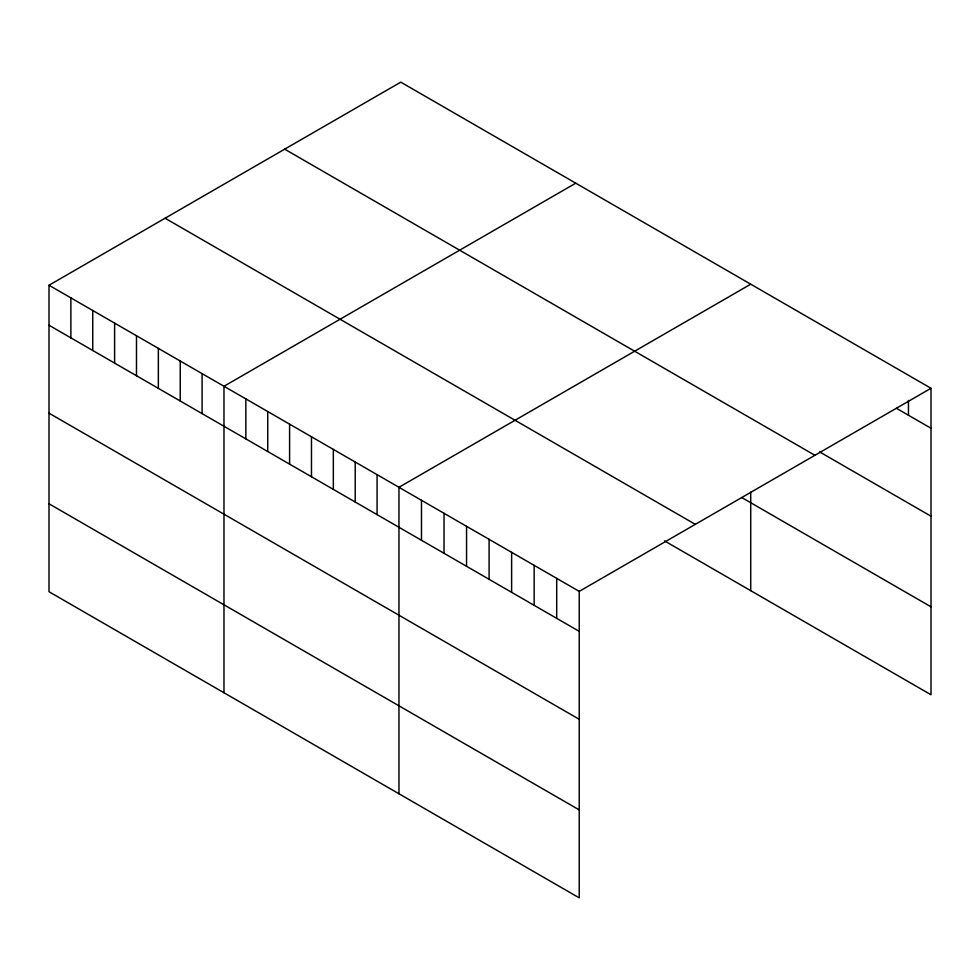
<?xml version="1.0" encoding="UTF-8"?>
<svg xmlns="http://www.w3.org/2000/svg" width="980" height="980" viewBox="0 0 980 980"><rect width="100%" height="100%" fill="white"/><g stroke="black" fill="none" stroke-linecap="round" stroke-linejoin="round"><path stroke-width="1.47" d="M49 285.241L579.229 591.369L579.229 897.852L49 591.724L49 285.241L400.771 82.149L931 388.276L931 694.759L664.526 540.899M575.75 183.174L223.979 386.267L223.979 692.738M750.717 284.2L398.958 487.293L398.958 793.763M579.229 591.369L931 388.276M896.541 408.354L931 428.26M819.648 451.915L931 516.203M284.69 149.181L814.919 455.296M741.713 497.522L931 606.804M165.081 218.221L695.31 524.349M49 325.225L579.229 631.353M49 413.168L579.229 719.295M49 503.781L579.229 809.897M908.46 400.44L908.46 415.251M750.717 492.156L750.717 590.671M556.701 578.359L556.701 618.343M534.161 565.35L534.161 605.322M511.621 552.34L511.621 592.312M489.094 539.331L489.094 579.303M466.554 526.321L466.554 566.293M444.026 513.312L444.026 553.284M421.486 500.302L421.486 540.274M377.079 474.663L377.079 514.635M355.213 462.033L355.213 502.005M333.335 449.404L333.335 489.388M311.469 436.774L311.469 476.758M289.59 424.156L289.59 464.128M267.724 411.526L267.724 451.498M245.845 398.897L245.845 438.869M202.101 373.637L202.101 413.621M180.234 361.007L180.234 400.991M158.356 348.39L158.356 388.362M136.49 335.76L136.49 375.732M114.611 323.13L114.611 363.102M92.745 310.501L92.745 350.473M70.866 297.871L70.866 337.855"/></g></svg>
